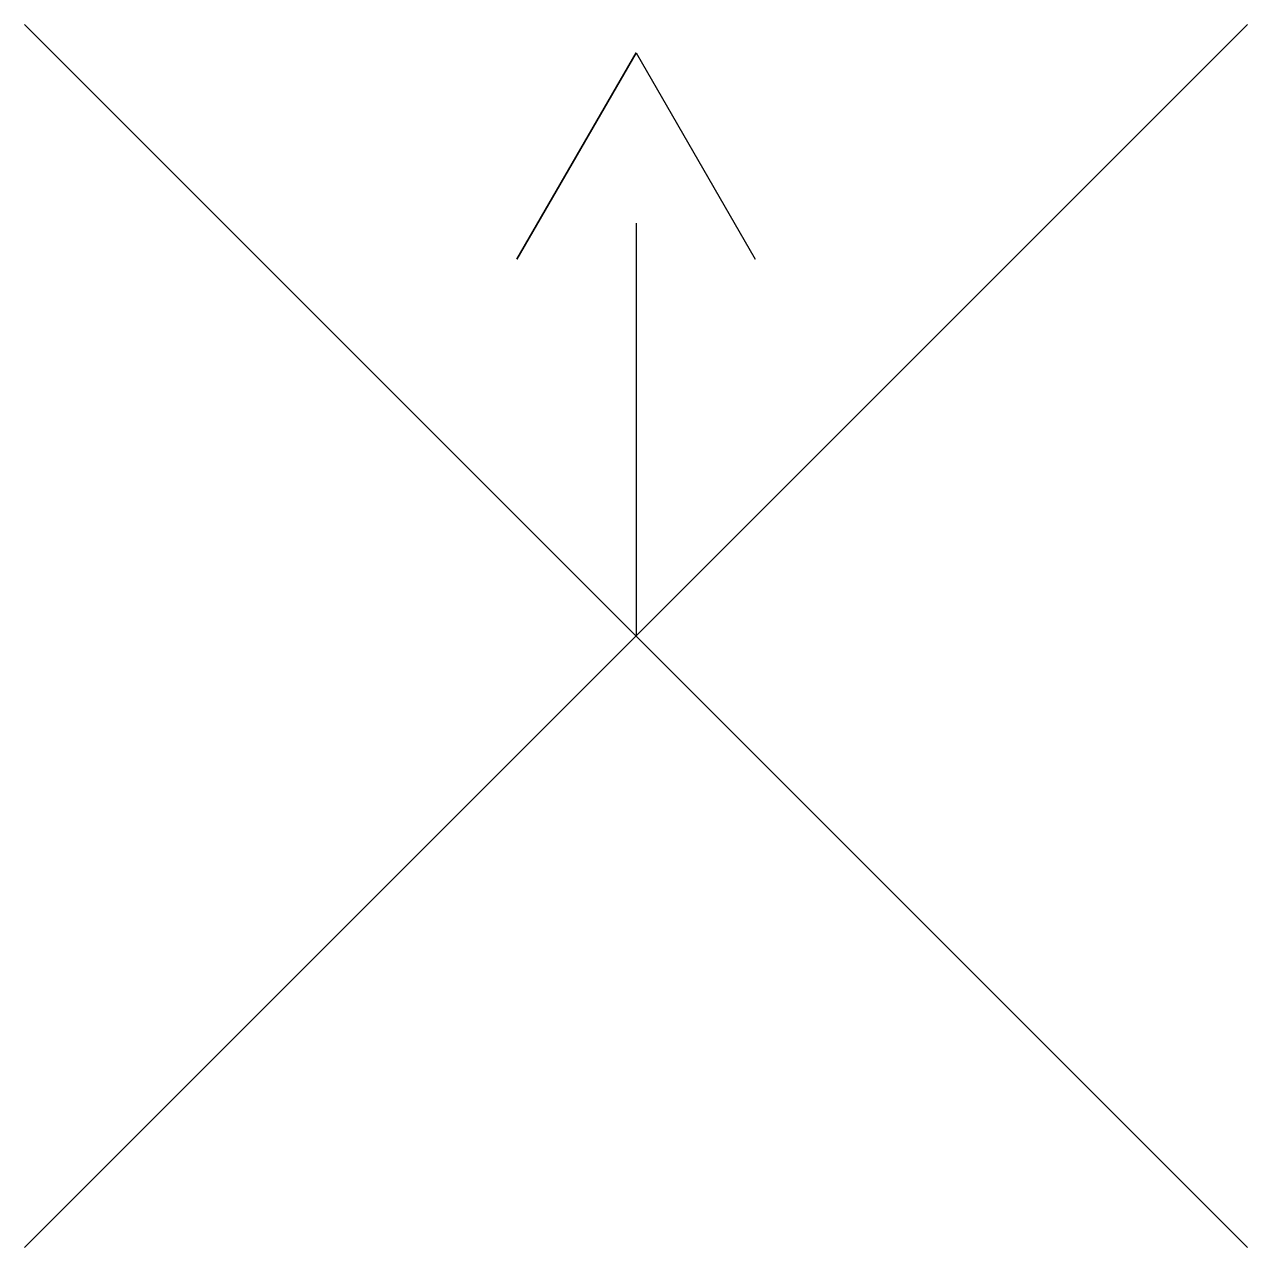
# Model space of a CAD drawing. Extents: x -5.5 to 5.5, y -5.5 to 5.5.
import ezdxf

# ---------------------------------------------------------------- set-up
doc = ezdxf.new("R2010")
doc.units = 0

msp = doc.modelspace()

# ---------------------------------------------------------------- linework, layer by layer
for p, q in [((0, 5.246), (-1.071, 3.388)), ((0, 5.246), (1.071, 3.388)), ((0, 3.713), (0, 0))]:
    msp.add_line(p, q)
for points in [[(5.5, 5.5), (-5.5, -5.5)], [(-5.5, 5.5), (5.5, -5.5)]]:
    msp.add_lwpolyline(points)
at = {"flags": 128}
msp.add_lwpolyline([(-1.071, 3.388), (0, 5.246), (1.071, 3.388)], dxfattribs=at)

doc.saveas('drawing.dxf')
